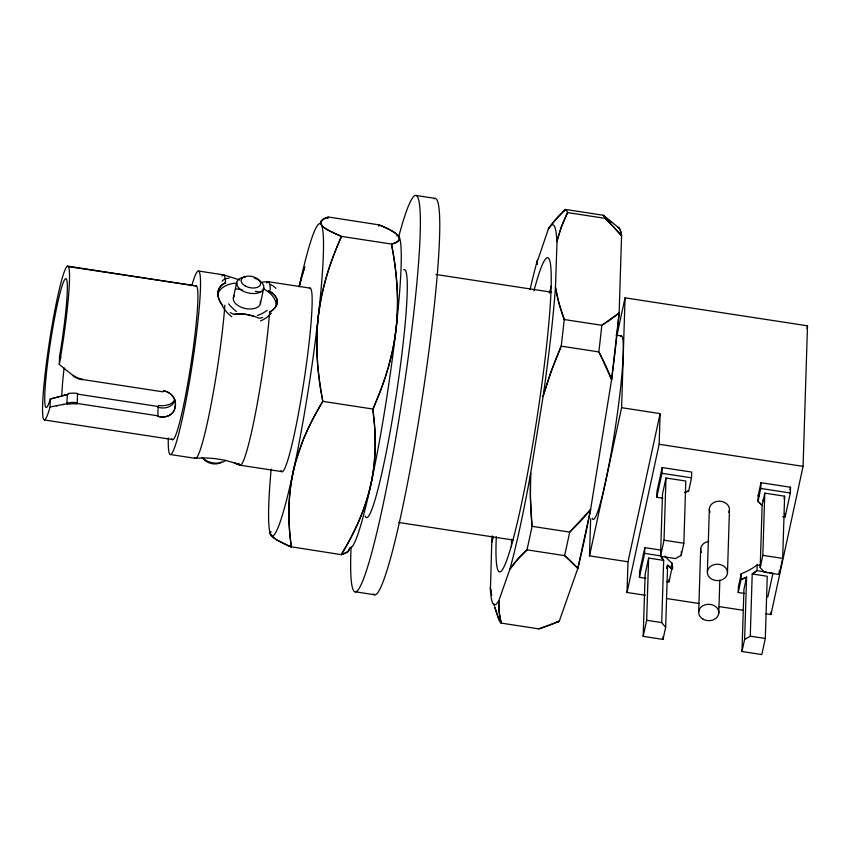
<?xml version="1.0" encoding="UTF-8"?>
<svg xmlns="http://www.w3.org/2000/svg" width="850" height="850" viewBox="0 0 850 850"><rect width="100%" height="100%" fill="white"/><g stroke="black" fill="none" stroke-linecap="round" stroke-linejoin="round"><path stroke-width="1.27" d="M375.179 447.132L375.031 433.946M375.116 449.586L375.147 448.343M67.405 394.4L66.853 403.739L50.076 406.991L50.331 399.043A65.184 5.621 -81.3 0 1 47.887 360.602A65.184 5.621 -81.3 0 1 65.641 278.672A65.184 5.621 -81.3 0 1 59.553 356.479L59.309 364.427L65.28 369.336M492.256 535.819A192.259 16.586 -81.3 0 0 491.778 542.183L490.45 588.519M645.362 595.276L627.034 592.471L628.001 561.776L589.496 555.868L590.654 518.883M541.322 628.044L559.247 621.222L577.83 568.427L590.591 509.522L611.596 379.663L619.151 312.938L621.573 235.864L620.681 231.381L619.512 228.565L618.067 227.449M589.496 555.868L621.605 407.692L625.058 297.84L807.5 325.816L803.08 466.363L770.971 614.539L765.733 613.742M645.851 578.34L639.423 577.352L639.604 571.593L644.799 547.634L660.811 550.088M639.423 577.352L644.608 553.393L644.799 547.634M643.184 636.363L645.139 574.154L648.624 558.078L663.669 560.384L661.714 622.593A60.244 48.917 1.8 0 0 665.667 627.215L663.021 639.402L643.184 636.363L646.669 620.287L648.624 558.078M662.936 498.217L656.774 497.271L656.954 491.513L662.15 467.553L691.709 472.079L691.528 477.838L688.723 490.822A60.244 48.917 1.8 0 0 684.983 492.373M627.034 592.471L659.154 444.284L660.121 413.599L621.605 407.692M656.774 497.271L661.969 473.312L662.15 467.553M660.535 556.282L662.49 494.073L665.975 477.998L685.812 481.036L683.857 543.246L681.222 555.443A60.244 48.917 1.8 0 0 675.58 558.588L660.535 556.282L664.02 540.207L665.975 477.998M663.021 639.402L663.106 636.756M665.667 627.215L667.622 565.006A60.244 48.917 1.8 0 0 671.798 568.905L668.982 581.889L666.411 581.496M668.982 581.889L669.056 579.583M665.029 556.123A60.244 48.928 1.8 0 0 671.968 563.136C674.964 578.595 666.336 557.844 666.825 568.661M681.222 555.443L681.339 551.469M698.689 611.798L700.676 548.76M707.37 571.753L709.357 508.725M718.792 613.137L719.822 580.306M727.472 573.059A10.072 8.181 1.8 0 0 712.959 565.048A10.072 8.181 1.8 0 0 711.832 579.169A10.072 8.181 1.8 0 0 727.472 573.059L729.449 510.064M744.653 593.491L738.225 592.503L738.406 586.744L741.221 573.771A60.244 48.928 1.8 0 0 757.159 564.867L760.846 565.431M741.221 573.771L741.041 579.53L738.225 592.503M741.986 651.514L743.941 589.305L746.587 577.118A60.244 48.917 1.8 0 1 741.041 579.53L746.587 577.118L744.632 639.317L741.986 651.514L761.834 654.564L765.308 638.477L767.263 576.279L752.218 573.963L750.263 636.172A60.244 48.917 1.8 0 1 744.472 639.402M760.952 482.704L758.147 495.678L757.966 501.436A60.244 48.917 1.8 0 1 762.142 505.346L760.187 567.556A60.244 48.917 1.8 0 1 764.139 572.167L779.184 574.483L782.669 558.397L784.624 496.198L764.787 493.149L762.142 505.346L757.966 501.436L760.771 488.463L760.952 482.704L790.521 487.241L790.341 493L785.145 516.959L782.68 516.577M757.148 564.867L756.968 570.626L752.218 573.963A60.244 48.917 1.8 0 0 756.968 570.626L766.827 572.135M760.187 567.556L762.832 555.358L764.787 493.149M770.971 614.539L771.056 611.894M779.184 574.483L779.312 570.509M785.145 516.959L785.251 513.506M537.327 261.163L537.264 264.212M375.073 450.84L374.361 461.837M557.037 241.092L555.454 287.385A192.259 16.586 -81.3 0 1 543.129 396.27L530.687 473.227L530.442 497.377L531.834 523.653M537.306 261.619L548.388 228.947L555.879 219.279L565.494 209.461L603.117 215.231L610.714 222.116M530.687 473.227A192.259 16.586 -81.3 0 1 509.851 569.33L498.844 600.621L499.109 611.479L501.181 623.093L538.794 628.862L540.696 628.246M537.349 260.706L537.37 260.238A192.259 16.586 -81.3 0 0 530.06 289.563M374.287 462.581L373.341 470.581M393.348 346.439C399.946 313.257 398.161 278.949 391.85 245.873M318.516 314.617C315.223 341.02 316.922 367.837 321.481 393.986M396.068 328.674C392.934 356.543 384.306 383.541 372.831 409.031L374.595 426.19M318.654 313.565L320.992 298.977M373.214 471.421L372.959 473.121M372.831 473.992L372.226 477.519M372.066 478.422C367.795 501.861 358.636 524.174 346.981 544.871M321.172 298.084L322.065 293.771M393.168 347.331L392.275 351.656M233.389 297.702L236.736 282.253M260.398 303.652L263.744 288.203M616.962 335.197L625.058 297.84M628.001 561.776L660.121 413.599M671.139 567.046L671.978 563.146M806.937 328.397L807.5 325.816M784.082 498.663L784.624 496.198M789.969 489.759L790.521 487.241M767.794 597.04L772.99 573.081M322.246 292.931L325.805 278.842M392.094 352.484L388.535 366.573M299.147 286.779L301.378 277.822M299.455 285.419L304.629 267.219M491.778 542.183L493.17 536.839M557.196 240.465L561.404 226.886L567.577 212.585A209.366 18.062 -81.3 0 0 565.494 209.461L564.251 210.63M295.587 462.134C288.873 486.147 287.598 511.413 290.031 536.138M301.612 276.973L302.09 275.304M295.821 461.295L303.195 439.822M543.437 395.186L543.129 396.27L551.087 371.631L561.202 346.152A209.366 18.062 -81.3 0 0 564.219 319.515L558.864 302.961L555.454 287.385A413.196 238.468 12.2 0 0 564.294 319.515M326.177 277.514L328.833 268.887M388.163 367.901L385.496 376.529M543.745 394.134L544.053 393.082A417.382 413.982 -33.7 0 1 561.266 346.173M302.334 274.476L304.799 266.719M329.216 267.739L332.233 259.08M385.124 377.676L382.107 386.346M332.605 258.06L334.103 254.097M381.724 387.366L380.237 391.329M334.475 253.13L338.194 243.982M379.854 392.296L376.146 401.434M303.684 438.632L307.987 428.868M338.555 243.111L341.498 236.396L391.51 244.056C411.241 239.392 388.461 228.299 380.981 225.718M375.774 402.305L372.938 409.838M340.159 235.822L341.498 236.396C330.023 261.885 321.406 288.883 318.272 316.742A291.284 263.861 19.4 0 0 317.528 361.686M308.465 427.869L311.249 422.174M311.706 421.271L313.533 417.743M313.979 416.893L320.652 405.004M347.395 544.138L342.146 553.212M346.534 545.668L343.453 551.013M321.087 404.271L321.959 402.804M343.017 551.746L341.275 554.657L290.594 546.699M327.749 218.482L328.621 217.048L378.962 224.857M322.15 397.726L322.83 401.359C309.527 423.268 298.552 446.888 293.154 472.037A291.518 236.736 1.8 0 0 288.957 511.923M322.394 402.082L322.66 400.456M341.477 554.593L341.711 553.934M270.704 531.696C268.908 535.755 274.465 538.316 277.111 540.186M510.138 568.905L517.608 559.364L526.968 549.844A209.366 18.062 -81.3 0 0 532.058 526.331L531.781 523.037A408.064 404.738 -33.7 0 1 530.602 473.227M510.425 568.491L510.712 568.076A417.382 173.102 6.5 0 1 527.096 549.876M600.482 355.066L611.596 379.663A199.484 17.202 -81.3 0 0 619.151 312.938L601.832 325.284L564.219 319.515M323.882 218.801C313.735 226.546 334.475 232.719 339.819 235.673M324.052 218.726C336.536 214.487 316.296 219.151 321.162 224.581A291.284 27.317 9.2 0 0 328.897 230.435A367.699 34.478 9.2 0 0 337.716 234.749L340.829 236.109M684.526 492.586L688.723 490.822M557.536 621.807L559.247 621.222A199.484 17.202 -81.3 0 1 557.154 621.69M538.794 628.862L541.492 627.991A237.405 98.451 6.5 0 0 559.279 621.233M396.132 328.684A291.284 263.861 19.4 0 0 396.812 283.741A367.699 333.083 19.4 0 0 393.359 254.649L391.51 244.056C394.687 243.153 401.582 241.028 398.969 236.523A291.284 27.317 9.2 0 0 391.234 230.669A367.699 34.478 9.2 0 0 382.415 226.355M341.679 554.529L347.756 551.831L349.392 548.707A291.284 27.317 9.2 0 1 347.916 551.65A367.699 34.478 9.2 0 1 343.485 553.924L341.275 554.657M66.789 394.57L65.556 394.931M66.608 394.623L64.494 395.239M65.376 394.984L50.331 399.043M64.324 395.282L61.742 396.015M67.405 394.4L68.531 394.092M60.01 396.493L55.633 397.672M54.761 397.906L51.223 398.82M62.656 404.621L63.697 404.409M56.355 405.854L57.407 405.652M262.48 282.051L268.037 281.722M195.691 458.352C210.885 456.992 226.302 459.499 240.423 465.216L234.303 462.878L239.923 465.141M67.118 266.422L196.562 286.014L67.936 266.178M415.852 195.436L435.306 198.422M435.922 274.476L551.724 292.241M198.39 270.991L223.497 274.837M268.239 281.701L310.038 288.118M616.059 335.049L621.244 335.846M561.202 346.152L598.814 351.921L599.239 352.697M659.154 444.284L803.08 466.363M322.83 401.359L372.831 409.031M82.418 379.493L163.041 391.85M661.969 473.312L691.528 477.838M760.771 488.463L790.341 493M44.466 419.985L172.986 439.62M170.414 454.527L195.489 458.373M240.221 465.237L282.062 471.644M664.02 540.207L683.857 543.246M762.832 555.358L782.669 558.397M644.608 553.393L660.631 555.847A60.244 48.917 1.8 0 0 663.669 560.384L660.971 556.431M769.293 572.507L771.758 572.889M398.735 522.484L513.23 540.048M526.968 549.844L564.581 555.613L577.83 568.427A199.484 17.202 -81.3 0 0 590.591 509.522L569.681 532.1A209.366 18.062 -81.3 0 1 564.581 555.613L566.419 557.196A236.991 98.281 6.5 0 1 577.862 568.416M666.294 598.485L699.008 603.5M718.633 606.518L743.495 610.332M646.669 620.287L661.714 622.593M750.263 636.172L765.308 638.477M355.183 591.77L374.627 594.756M239.785 279.969L223.805 274.933M253.619 316.189L248.03 314.744A23.566 13.6 12.2 0 0 244.8 314.245L239.998 313.979A36.306 20.953 12.2 0 0 233.856 314.351A29.622 17.096 12.2 0 1 230.212 312.545M379.302 224.995L379.971 225.282M288.873 511.923A363.269 295.003 1.8 0 0 289.978 535.33L291.274 546.986L288.575 545.827M290.264 546.55L276.696 539.909L270.927 535.181A291.284 27.317 9.2 0 1 270.799 531.579M382.447 226.366L378.622 224.708L378.834 226.323M288.235 545.679L286.546 544.935M286.206 544.776L283.167 543.362M282.827 543.203L277.44 540.377M60.998 357.542L59.553 356.479L60.414 357.106M72.983 375.477L65.269 369.336M603.691 215.624L618.959 227.917M606.741 219.852L605.189 218.354A209.366 18.062 -81.3 0 0 603.117 215.231L604.945 216.803A237.405 98.451 6.5 0 1 611.001 222.381M607.261 220.352L621.573 235.864A199.484 17.202 -81.3 0 0 617.663 227.439M599.654 353.483L600.068 354.269M500.841 621.69L501.181 623.093A209.366 18.062 -81.3 0 1 499.099 619.969L494.721 606.857M494.307 605.402L493.882 603.925M491.64 594.756L491.757 595.329M491.385 593.566L490.567 589.188M391.51 244.056L391.68 244.959M322.479 399.553L320.939 390.777A367.699 333.083 19.4 0 1 317.443 361.686M321.98 396.791L321.64 394.921M490.673 589.836L490.344 587.849A192.259 16.586 -81.3 0 0 498.844 600.621M291.168 546.178L291.274 546.986M373.044 410.635L373.246 412.271M291.061 545.381L290.116 537.009M373.341 413.089L373.989 419.007M374.074 419.879C376.136 441.235 375.551 462.963 370.951 483.979A291.518 236.736 1.8 0 1 359.125 520.327M531.941 524.992L532.058 526.331L569.681 532.1L572.422 529.433A237.405 235.471 -33.7 0 0 590.622 509.554M374.659 427.125L374.988 432.937M511.402 546.763A158.992 13.717 -81.3 0 1 511.668 539.112M549.344 293.069A158.992 13.717 -81.3 0 1 551.225 286.237M533.981 290.711A158.992 13.717 -81.3 0 1 549.961 309.188A158.992 13.717 -81.3 0 1 517.236 522.867A158.992 13.717 -81.3 0 1 496.304 536.754M548.388 228.947A192.259 16.586 -81.3 0 1 556.888 241.719L557.345 239.859A417.987 241.241 12.2 0 1 567.609 212.596L605.189 218.354L607.41 220.501A237.118 136.85 12.2 0 1 621.605 235.854M548.314 228.937A408.064 169.235 6.5 0 1 564.315 210.641M491.683 542.162A413.196 238.468 12.2 0 1 493.212 536.584M500.905 621.69A408.064 169.235 6.5 0 1 498.759 600.61M619.183 312.949A237.352 136.988 12.2 0 1 604.127 323.818L601.832 325.284A209.366 18.062 -81.3 0 1 598.814 351.921L600.599 355.3A236.991 235.057 -33.7 0 1 611.639 379.642M499.099 619.969A417.987 241.241 12.2 0 1 494.976 607.878M491.353 593.81A417.987 241.241 12.2 0 1 490.556 589.826M68.255 393.529A19.508 12.835 4.4 0 1 77.69 393.486M61.816 395.431A62.22 5.366 -81.3 0 1 64.122 367.933M174.856 400.095A14.917 12.081 24.8 0 1 157.972 407.214M168.746 404.536A14.917 9.371 4.7 0 1 158.376 405.482M299.221 286.461A158.015 13.632 -81.3 0 1 322.851 265.423A158.015 13.632 -81.3 0 1 287.141 497.813A158.015 13.632 -81.3 0 1 271.15 469.083M396.854 235.843A158.015 13.632 -81.3 0 1 387.749 391.096A158.015 13.632 -81.3 0 1 349.488 547.857M359.189 520.349A363.269 295.003 1.8 0 1 347.374 544.128M66.544 403.197A19.731 13.727 3.9 0 1 77.403 402.772M67.182 404.324A19.763 12.41 3 0 1 77.084 404.026M50.076 406.991A77.817 6.715 -81.3 0 1 46.091 365.766A77.817 6.715 -81.3 0 1 67.681 266.146A77.817 6.715 -81.3 0 1 59.298 364.427M157.749 416.224A14.949 12.144 22.7 0 0 175.036 406.927A14.939 12.155 20.4 0 1 157.718 416.373M174.579 400.053A14.917 11.634 12.8 0 1 168.991 404.674M82.365 379.759A19.731 18.413 -7.8 0 1 72.824 375.647M82.482 379.153A19.763 17.871 -1.8 0 1 73.142 375.296M195.659 285.983A77.817 6.715 -81.3 0 1 190.644 366.339A77.817 6.715 -81.3 0 1 171.785 438.749M260.323 301.261A13.823 7.979 12.2 0 1 245.321 308.497A13.823 7.979 12.2 0 1 234.324 295.768M254.32 278.078A13.823 7.979 12.2 0 1 261.396 291.465A13.823 7.979 12.2 0 1 239.424 288.607A13.823 7.979 12.2 0 1 245.618 276.951M191.728 285.717A92.831 8.011 -81.3 0 1 199.612 303.386A92.831 8.011 -81.3 0 1 180.997 424.49A92.831 8.011 -81.3 0 1 168.311 438.047M262.671 317.528A29.622 17.096 12.2 0 1 258.952 318.197A36.816 21.25 12.2 0 0 253.311 316.083L248.253 314.787A23.864 13.781 12.2 0 0 244.662 314.224L240.38 313.979A36.199 20.889 12.2 0 0 233.856 314.362M218.057 293.898A29.622 17.096 12.2 0 1 234.834 283.156A37.676 21.749 12.2 0 0 237.065 284.059M263.351 288.681A29.622 17.096 12.2 0 1 276.027 305.777M231.752 316.731A31.939 27.391 24.1 0 1 222.424 306.074M236.374 311.504A31.928 20.464 36 0 1 228.629 303.822M271.341 313.257A31.928 27.837 10.8 0 1 260.536 320.918M267.219 310.377A31.939 22.599 -8.9 0 1 257.412 315.52M222.211 281.116A31.939 12.304 28.2 0 1 229.213 278.152M235.748 288.83A31.928 5.429 13 0 1 242.133 289.818M222.764 305.564A29.112 17.34 25.5 0 1 225.548 282.986A92.831 8.011 -81.3 0 0 221.935 276.091M224.857 305.182A92.831 8.011 -81.3 0 1 210.173 409.275A92.831 8.011 -81.3 0 1 194.597 457.598M222.551 305.649A29.41 18.211 24 0 1 225.25 282.721M266.677 282.954A92.831 8.011 -81.3 0 1 270.289 289.85M269.599 312.046A92.831 8.011 -81.3 0 1 254.309 419.103A92.831 8.011 -81.3 0 1 238.914 463.346M268.451 290.785A29.41 15.226 1.5 0 1 269.45 311.971M268.738 290.7A29.112 15.651 -0.4 0 1 269.886 312.184M269.918 284.261A31.928 14.312 -8 0 1 275.825 288.394M255.383 291.274A31.939 6.003 6 0 1 260.769 292.251M309.474 288.299A92.831 8.011 -81.3 0 1 303.493 384.158A92.831 8.011 -81.3 0 1 280.989 470.528M433.967 198.804A200.472 17.287 -81.3 0 1 422.152 398.586A200.472 17.287 -81.3 0 1 373.458 594.076M398.438 237.745A200.472 17.287 -81.3 0 1 418.763 260.153A200.472 17.287 -81.3 0 1 377.453 529.975A200.472 17.287 -81.3 0 1 351.092 546.964M758.136 495.678A60.244 48.928 1.8 0 1 758.976 496.4M762.918 500.225A60.244 48.928 1.8 0 1 763.651 501.022M701.346 552.319A10.072 8.181 1.8 0 1 708.804 541.386M710.026 512.284A10.072 8.181 1.8 0 1 719.312 501.213A10.072 8.181 1.8 0 1 728.832 512.348M620.341 336.303A92.831 8.011 -81.3 0 1 614.964 430.111A92.831 8.011 -81.3 0 1 592.206 518.298M403.665 269.864A125.418 10.816 -81.3 0 1 395.569 399.383A125.418 10.816 -81.3 0 1 365.171 516.077M537.242 264.382A417.382 173.102 6.5 0 1 537.242 261.609M225.643 460.233A13.823 7.979 12.2 0 1 214.062 463.027A13.823 7.979 12.2 0 1 201.896 457.449M221.361 461.964A9.871 5.695 12.2 0 1 211.204 463.484A9.871 5.695 12.2 0 1 203.203 457.576M77.52 394.124L77.233 403.453L157.845 415.809L158.143 406.491L77.52 394.124M175.143 406.948A14.949 13.706 -2.7 0 0 163.274 390.703A14.971 13.621 -2.2 0 1 175.132 406.938M703.152 619.214A10.072 8.181 1.8 0 0 718.792 613.094A10.072 8.181 1.8 0 0 704.278 605.083A10.072 8.181 1.8 0 0 703.152 619.214M245.023 285.834A9.871 5.695 12.2 0 0 260.567 284.187A9.871 5.695 12.2 0 0 247.18 276.197A9.871 5.695 12.2 0 0 245.023 285.834"/></g></svg>
